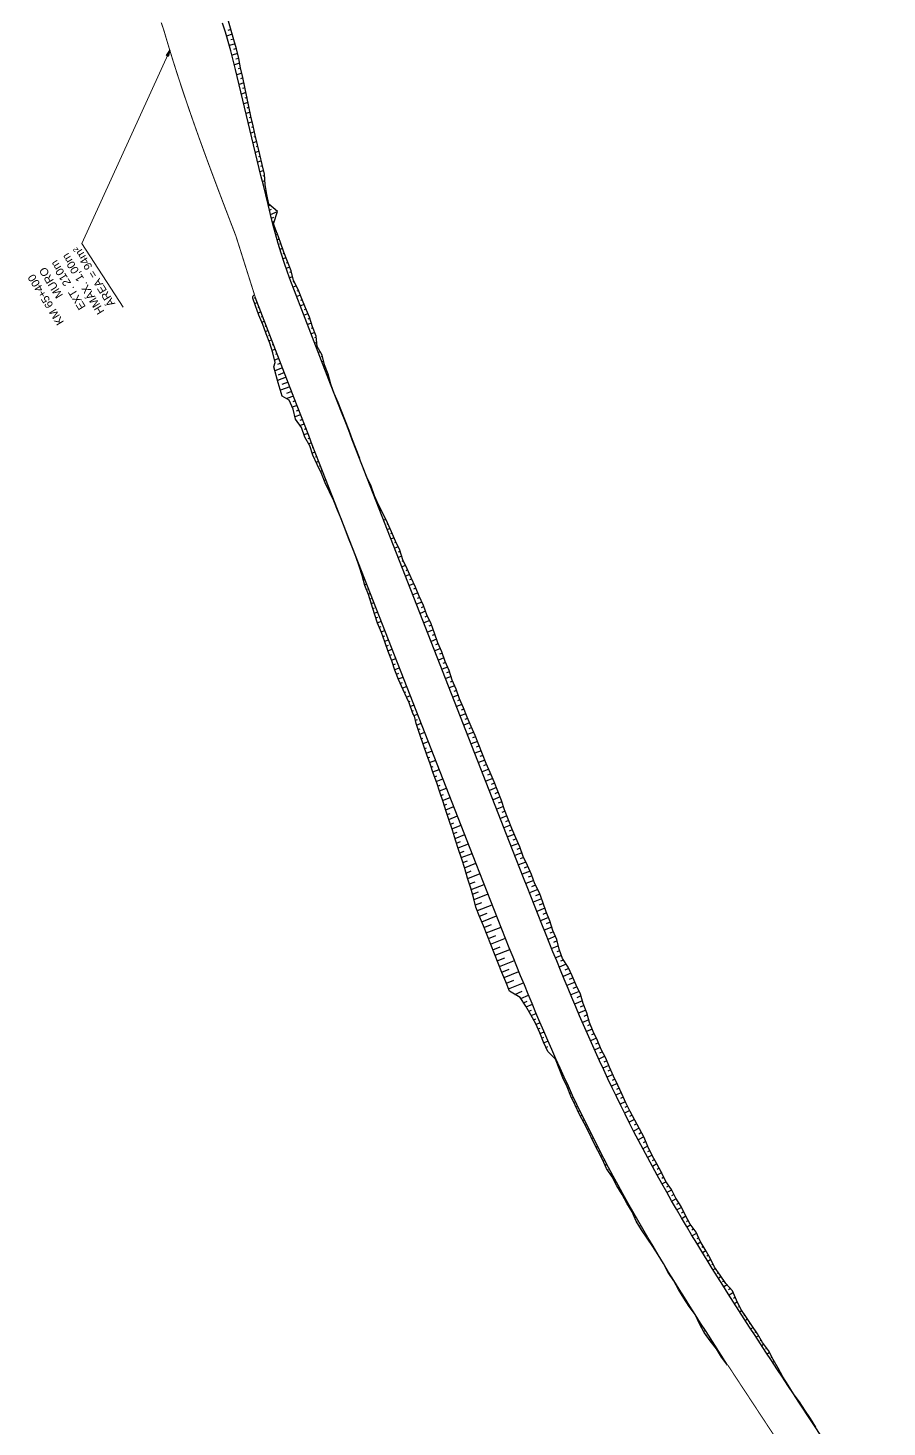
# Model space of a CAD drawing. Header units: metres. Extents: x 288738 to 324331, y 7399322 to 7465117.
# Drawn here: x 304975 to 305404, y 7436524 to 7437224 of the extents above; entities that cross this region are included whole.
import ezdxf

# ---------------------------------------------------------------- set-up
doc = ezdxf.new("R2010")
doc.units = ezdxf.units.M
doc.header["$LTSCALE"] = 10
for name, color, linetype in [('F-HZ-ATERRO-TALUDE', 110, 'Continuous'), ('F-HZ-CORTE-TALUDE', 10, 'Continuous'), ('F-HZ-MUROS', 210, 'Continuous'), ('F-HZ-PIANO-CORTE', 10, 'Continuous'), ('F-HZ-TALUDE', 2, 'Continuous')]:
    doc.layers.add(name, color=color, linetype=linetype)
doc.layers.add('U-HZ-TEXTO-MUROS', color=2, linetype='Continuous', lineweight=0)
doc.styles.add('ARIAL', font='arial.ttf')
doc.styles.add('DIM', font='arial.ttf', dxfattribs={"width": 0.8})
doc.dimstyles.new('U-1_2000', dxfattribs={"dimscale": 2, "dimtxt": 1.5, "dimasz": 0.75, "dimexe": 0.75, "dimexo": 0.75, "dimgap": 0.25, "dimtad": 1, "dimzin": 4, "dimtxsty": 'DIM', "dimblk": 'ARCHTICK', "dimcen": 0.7, "dimdle": 0.75, "dimclrd": 256, "dimclre": 256, "dimclrt": 256, "dimaunit": 1, "dimadec": 3, "dimazin": 2, "dimtfac": 1, "dimtofl": 0, "dimtmove": 0, "dimatfit": 3, "dimldrblk": 'CLOSEDBLANK', "dimfxl": 0, "dimtolj": 1, "dimtzin": 0, "dimlwd": -1, "dimlwe": -1, "dimarcsym": 0})

# ---------------------------------------------------------------- blocks, each defined once
blk = doc.blocks.new('_ArchTick')
at = {"color": 0, "linetype": 'ByBlock', "const_width": 0.15}
blk.add_lwpolyline([(-0.5, -0.5), (0.5, 0.5)], dxfattribs=at)

msp = doc.modelspace()

# ---------------------------------------------------------------- linework, layer by layer
at = {"layer": 'F-HZ-ATERRO-TALUDE', "linetype": 'Continuous', "lineweight": -3}
for p, q in [((305095.298, 7437134.708), (305096.041, 7437134.993)), ((305095.779, 7437132.552), (305096.869, 7437132.971)), ((305096.261, 7437130.398), (305099.855, 7437131.78)), ((305096.723, 7437128.501), (305097.898, 7437128.953)), ((305097.185, 7437126.605), (305098.291, 7437127.031)), ((305088.835, 7437088.635), (305088.23, 7437088.402)), ((305089.735, 7437086.303), (305088.385, 7437085.782)), ((305090.635, 7437083.971), (305089.922, 7437083.696)), ((305091.536, 7437081.638), (305090.093, 7437081.081)), ((305092.436, 7437079.306), (305091.723, 7437079.031)), ((305093.336, 7437076.974), (305091.961, 7437076.443)), ((305094.237, 7437074.642), (305093.544, 7437074.374)), ((305095.137, 7437072.309), (305093.69, 7437071.751)), ((305096.037, 7437069.977), (305095.3, 7437069.693)), ((305096.937, 7437067.645), (305095.469, 7437067.078)), ((305097.838, 7437065.313), (305097.086, 7437065.022)), ((305098.738, 7437062.98), (305097.164, 7437062.373)), ((305100.539, 7437058.316), (305098.371, 7437057.479)), ((305099.638, 7437060.648), (305098.738, 7437060.301)), ((305101.439, 7437055.984), (305099.754, 7437055.333)), ((305102.339, 7437053.651), (305098.469, 7437052.157)), ((305104.149, 7437048.963), (305099.875, 7437047.313)), ((305103.244, 7437051.307), (305100.124, 7437050.103)), ((305105.965, 7437044.26), (305101.334, 7437042.472)), ((305105.057, 7437046.611), (305101.926, 7437045.403)), ((305106.865, 7437041.927), (305104.257, 7437040.92)), ((305126.738, 7437044.595), (305126.759, 7437044.603)), ((305127.639, 7437042.263), (305127.687, 7437042.281)), ((305107.766, 7437039.595), (305104.451, 7437038.315)), ((305109.567, 7437034.931), (305107.176, 7437034.007)), ((305108.666, 7437037.263), (305107.445, 7437036.792)), ((305128.541, 7437039.931), (305128.575, 7437039.945)), ((305129.443, 7437037.6), (305129.555, 7437037.644)), ((305111.371, 7437030.268), (305108.498, 7437029.155)), ((305110.469, 7437032.599), (305109.194, 7437032.106)), ((305112.275, 7437027.937), (305110.936, 7437027.418)), ((305113.179, 7437025.606), (305111.118, 7437024.806)), ((305114.989, 7437020.945), (305113.029, 7437020.183)), ((305114.083, 7437023.275), (305113.16, 7437022.917)), ((305133.966, 7437025.948), (305134.066, 7437025.986)), ((305134.873, 7437023.619), (305135.125, 7437023.717)), ((305135.781, 7437021.29), (305135.906, 7437021.339)), ((305115.895, 7437018.615), (305115.005, 7437018.268)), ((305116.802, 7437016.286), (305115.437, 7437015.754)), ((305117.71, 7437013.956), (305117.07, 7437013.707)), ((305136.689, 7437018.962), (305136.867, 7437019.032)), ((305137.598, 7437016.634), (305137.657, 7437016.657)), ((305138.508, 7437014.306), (305138.581, 7437014.335)), ((305118.619, 7437011.627), (305117.155, 7437011.056)), ((305119.528, 7437009.298), (305118.796, 7437009.012)), ((305120.438, 7437006.97), (305119.126, 7437006.457)), ((305139.418, 7437011.978), (305139.451, 7437011.991)), ((305140.328, 7437009.65), (305140.435, 7437009.692)), ((305121.349, 7437004.642), (305120.782, 7437004.42)), ((305122.259, 7437002.313), (305121.327, 7437001.949)), ((305123.17, 7436999.985), (305122.753, 7436999.822)), ((305124.081, 7436997.657), (305123.262, 7436997.337)), ((305124.991, 7436995.329), (305124.616, 7436995.182)), ((305125.902, 7436993), (305125.264, 7436992.751)), ((305126.813, 7436990.672), (305126.579, 7436990.581)), ((305127.723, 7436988.344), (305127.474, 7436988.246)), ((305128.634, 7436986.016), (305128.562, 7436985.988)), ((305129.544, 7436983.687), (305129.414, 7436983.637)), ((305130.455, 7436981.359), (305130.406, 7436981.34)), ((305131.366, 7436979.031), (305131.314, 7436979.011)), ((305239.417, 7436707.24), (305239.258, 7436707.169)), ((305240.44, 7436704.959), (305240.035, 7436704.777)), ((305241.467, 7436702.68), (305241.219, 7436702.568)), ((305242.5, 7436700.403), (305241.912, 7436700.135)), ((305243.538, 7436698.129), (305243.215, 7436697.981)), ((305244.583, 7436695.858), (305243.923, 7436695.553)), ((305245.632, 7436693.588), (305245.266, 7436693.418)), ((305246.688, 7436691.322), (305245.803, 7436690.909)), ((305247.75, 7436689.059), (305247.274, 7436688.835)), ((305248.819, 7436686.799), (305247.924, 7436686.374)), ((305249.893, 7436684.542), (305249.464, 7436684.337)), ((305250.975, 7436682.288), (305250.125, 7436681.879)), ((305252.063, 7436680.037), (305251.651, 7436679.837)), ((305253.158, 7436677.79), (305252.389, 7436677.414)), ((305254.258, 7436675.544), (305253.898, 7436675.368)), ((305255.365, 7436673.303), (305254.69, 7436672.968)), ((305256.478, 7436671.065), (305256.143, 7436670.897)), ((305257.601, 7436668.831), (305256.874, 7436668.464)), ((305258.728, 7436666.599), (305258.347, 7436666.406)), ((305259.865, 7436664.373), (305259.109, 7436663.986)), ((305261.006, 7436662.148), (305260.628, 7436661.953)), ((305262.156, 7436659.929), (305261.389, 7436659.53)), ((305263.311, 7436657.712), (305262.901, 7436657.497)), ((305264.475, 7436655.499), (305263.522, 7436654.996)), ((305265.644, 7436653.289), (305265.156, 7436653.03)), ((305266.822, 7436651.084), (305266.061, 7436650.677)), ((305268.004, 7436648.881), (305267.695, 7436648.715)), ((305269.197, 7436646.684), (305268.559, 7436646.337)), ((305270.393, 7436644.489), (305270.089, 7436644.322)), ((305271.598, 7436642.298), (305271.14, 7436642.046)), ((305272.806, 7436640.11), (305272.62, 7436640.007)), ((305274.024, 7436637.926), (305273.579, 7436637.678)), ((305275.245, 7436635.745), (305275.005, 7436635.61)), ((305276.476, 7436633.569), (305276.061, 7436633.334)), ((305277.709, 7436631.394), (305277.499, 7436631.275)), ((305278.951, 7436629.225), (305278.327, 7436628.867)), ((305280.196, 7436627.057), (305279.814, 7436626.836)), ((305281.45, 7436624.894), (305280.741, 7436624.483)), ((305282.706, 7436622.732), (305282.387, 7436622.546)), ((305283.969, 7436620.575), (305283.456, 7436620.274)), ((305285.236, 7436618.419), (305285.042, 7436618.305)), ((305286.51, 7436616.269), (305286.251, 7436616.115)), ((305287.786, 7436614.119), (305287.711, 7436614.074)), ((305289.07, 7436611.974), (305288.96, 7436611.908)), ((305290.355, 7436609.829), (305290.32, 7436609.808))]:
    msp.add_line(p, q, dxfattribs=at)
at = {"layer": 'F-HZ-CORTE-TALUDE', "linetype": 'Continuous', "lineweight": -3}
for p, q in [((305094.12, 7437142.15), (305093.54, 7437141.928)), ((305291.648, 7436607.69), (305291.609, 7436607.666))]:
    msp.add_line(p, q, dxfattribs=at)
at = {"layer": 'F-HZ-MUROS', "linetype": 'Continuous', "lineweight": -3, "const_width": 0.5}
for points in [[(305041.713, 7437226.289), (305043.018, 7437222.41), (305043.018, 7437222.41), (305043.018, 7437222.41), (305043.018, 7437222.41), (305044.522, 7437217.293), (305046.019, 7437212.332), (305047.55, 7437207.382), (305049.113, 7437202.443), (305050.706, 7437197.515), (305052.327, 7437192.597), (305053.976, 7437187.689), (305055.649, 7437182.791), (305057.346, 7437177.901), (305059.065, 7437173.021), (305060.805, 7437168.148), (305062.563, 7437163.284), (305064.338, 7437158.427), (305066.129, 7437153.576), (305067.934, 7437148.732), (305069.751, 7437143.893), (305071.578, 7437139.059), (305073.415, 7437134.23), (305075.259, 7437129.405), (305077.11, 7437124.581), (305078.965, 7437119.763), (305088.695, 7437088.998), (305088.695, 7437088.998), (305088.695, 7437088.998), (305088.695, 7437088.998)], [(305358.601, 7436503.928), (305344.117, 7436525.897), (305329.195, 7436548.568), (305324.879, 7436555.161)]]:
    msp.add_lwpolyline(points, dxfattribs=at)
at = {"layer": 'F-HZ-PIANO-CORTE'}
for p, q in [((305077.224, 7437220.469), (305074.331, 7437219.579)), ((305076.514, 7437222.855), (305075.054, 7437222.411)), ((305077.94, 7437218.084), (305076.499, 7437217.635)), ((305078.628, 7437215.691), (305075.746, 7437214.783)), ((305079.859, 7437210.86), (305077.066, 7437209.961)), ((305079.31, 7437213.296), (305077.869, 7437212.837)), ((305080.893, 7437205.967), (305078.295, 7437205.115)), ((305080.398, 7437208.42), (305079.05, 7437207.981)), ((305081.388, 7437203.515), (305080.137, 7437203.1)), ((305081.92, 7437201.074), (305079.469, 7437200.254)), ((305082.979, 7437196.19), (305080.633, 7437195.392)), ((305082.452, 7437198.633), (305081.251, 7437198.228)), ((305084.039, 7437191.304), (305081.797, 7437190.529)), ((305083.506, 7437193.746), (305082.36, 7437193.353)), ((305084.564, 7437188.859), (305083.471, 7437188.478)), ((305085.05, 7437186.399), (305082.961, 7437185.667)), ((305086.097, 7437181.505), (305084.125, 7437180.804)), ((305085.548, 7437183.943), (305084.545, 7437183.589)), ((305087.177, 7437176.621), (305085.289, 7437175.941)), ((305086.643, 7437179.065), (305085.675, 7437178.719)), ((305088.294, 7437171.749), (305086.454, 7437171.079)), ((305087.721, 7437174.18), (305086.796, 7437173.845)), ((305088.87, 7437169.319), (305087.953, 7437168.983)), ((305089.456, 7437166.893), (305087.618, 7437166.216)), ((305090.621, 7437162.037), (305088.782, 7437161.354)), ((305090.041, 7437164.465), (305089.12, 7437164.125)), ((305091.705, 7437157.15), (305089.946, 7437156.491)), ((305091.184, 7437159.601), (305090.274, 7437159.262)), ((305092.248, 7437154.706), (305091.388, 7437154.383)), ((305092.848, 7437152.284), (305091.11, 7437151.628)), ((305093.499, 7437147.226), (305092.303, 7437146.773)), ((305093.325, 7437149.814), (305092.512, 7437149.506)), ((305093.734, 7437144.661), (305093.324, 7437144.505)), ((305099.778, 7437120.417), (305099.339, 7437120.248)), ((305100.624, 7437118.075), (305099.586, 7437117.675)), ((305101.467, 7437115.731), (305100.875, 7437115.502)), ((305102.303, 7437113.38), (305101.015, 7437112.884)), ((305103.152, 7437111.034), (305102.455, 7437110.765)), ((305104.046, 7437108.703), (305102.536, 7437108.121)), ((305104.946, 7437106.374), (305104.136, 7437106.061)), ((305105.867, 7437104.051), (305104.149, 7437103.388)), ((305106.72, 7437101.702), (305105.852, 7437101.367)), ((305107.349, 7437099.265), (305105.853, 7437098.688)), ((305108.1, 7437096.875), (305107.416, 7437096.611)), ((305109.26, 7437094.644), (305107.646, 7437094.021)), ((305110.362, 7437092.389), (305109.459, 7437092.041)), ((305111.267, 7437090.059), (305109.457, 7437089.36)), ((305113.11, 7437085.411), (305111.258, 7437084.696)), ((305112.178, 7437087.731), (305111.268, 7437087.379)), ((305114.995, 7437080.779), (305113.059, 7437080.031)), ((305114.047, 7437083.092), (305113.102, 7437082.728)), ((305115.915, 7437078.454), (305114.937, 7437078.076)), ((305116.74, 7437076.093), (305114.859, 7437075.367)), ((305118.429, 7437071.385), (305116.66, 7437070.702)), ((305117.572, 7437073.734), (305116.666, 7437073.384)), ((305119.15, 7437068.983), (305118.355, 7437068.677)), ((305119.413, 7437066.405), (305118.461, 7437066.038)), ((305119.896, 7437063.912), (305119.628, 7437063.809)), ((305121.12, 7437061.704), (305120.261, 7437061.373)), ((305122.209, 7437059.445), (305121.685, 7437059.243)), ((305122.844, 7437057.01), (305122.062, 7437056.709)), ((305123.539, 7437054.599), (305123.25, 7437054.488)), ((305124.436, 7437052.265), (305123.862, 7437052.044)), ((305142.903, 7437003.118), (305142.894, 7437003.115)), ((305143.804, 7437000.787), (305143.796, 7437000.784)), ((305144.743, 7436998.469), (305144.725, 7436998.462)), ((305145.792, 7436996.195), (305145.617, 7436996.127)), ((305146.787, 7436993.9), (305146.657, 7436993.849)), ((305147.624, 7436991.543), (305147.439, 7436991.47)), ((305148.504, 7436989.203), (305148.426, 7436989.172)), ((305149.507, 7436986.911), (305149.26, 7436986.814)), ((305150.547, 7436984.633), (305150.359, 7436984.559)), ((305151.694, 7436982.397), (305151.081, 7436982.157)), ((305152.835, 7436980.159), (305152.413, 7436979.994)), ((305153.956, 7436977.913), (305152.902, 7436977.501)), ((305155.05, 7436975.657), (305154.432, 7436975.415)), ((305156.064, 7436973.369), (305154.723, 7436972.844)), ((305135.919, 7436967.39), (305135.846, 7436967.361)), ((305136.829, 7436965.061), (305136.749, 7436965.03)), ((305157.078, 7436971.081), (305156.356, 7436970.799)), ((305158.096, 7436968.795), (305156.545, 7436968.188)), ((305159.111, 7436966.507), (305158.283, 7436966.183)), ((305160.121, 7436964.218), (305158.366, 7436963.531)), ((305161.083, 7436961.91), (305160.18, 7436961.556)), ((305161.903, 7436959.546), (305160.187, 7436958.875)), ((305139.677, 7436957.19), (305139.777, 7436957.229)), ((305140.466, 7436954.818), (305140.786, 7436954.943)), ((305141.268, 7436952.45), (305141.482, 7436952.534)), ((305162.786, 7436957.207), (305161.942, 7436956.877)), ((305163.847, 7436954.937), (305162.008, 7436954.218)), ((305164.898, 7436952.664), (305163.909, 7436952.277)), ((305142.07, 7436950.082), (305142.606, 7436950.292)), ((305142.732, 7436947.672), (305143.122, 7436947.824)), ((305143.377, 7436945.257), (305144.416, 7436945.663)), ((305165.92, 7436950.379), (305163.83, 7436949.562)), ((305167.95, 7436945.804), (305165.651, 7436944.905)), ((305166.939, 7436948.094), (305165.84, 7436947.664)), ((305144.289, 7436942.931), (305144.807, 7436943.134)), ((305145.238, 7436940.619), (305146.236, 7436941.009)), ((305145.965, 7436938.228), (305146.554, 7436938.459)), ((305169.921, 7436941.207), (305167.472, 7436940.249)), ((305168.95, 7436943.511), (305167.756, 7436943.044)), ((305171.936, 7436936.626), (305169.293, 7436935.592)), ((305170.907, 7436938.908), (305169.645, 7436938.414)), ((305146.661, 7436935.827), (305148.05, 7436936.37)), ((305147.444, 7436933.453), (305148.202, 7436933.749)), ((305148.241, 7436931.083), (305149.869, 7436931.72)), ((305173.843, 7436932.003), (305171.114, 7436930.936)), ((305172.935, 7436934.332), (305171.569, 7436933.798)), ((305174.795, 7436929.691), (305173.41, 7436929.149)), ((305148.994, 7436928.7), (305149.886, 7436929.048)), ((305149.74, 7436926.314), (305151.686, 7436927.075)), ((305150.658, 7436923.989), (305151.627, 7436924.368)), ((305175.871, 7436927.427), (305172.936, 7436926.279)), ((305177.706, 7436922.776), (305174.757, 7436921.623)), ((305176.883, 7436925.139), (305175.364, 7436924.545)), ((305151.602, 7436921.674), (305153.507, 7436922.419)), ((305152.5, 7436919.341), (305153.459, 7436919.716)), ((305153.391, 7436917.006), (305155.328, 7436917.763)), ((305179.295, 7436918.029), (305176.578, 7436916.966)), ((305178.518, 7436920.409), (305177.093, 7436919.852)), ((305180.146, 7436915.677), (305178.817, 7436915.158)), ((305154.176, 7436914.632), (305155.206, 7436915.035)), ((305154.943, 7436912.253), (305157.146, 7436913.115)), ((305155.847, 7436909.923), (305156.952, 7436910.355)), ((305181.216, 7436913.411), (305178.399, 7436912.31)), ((305182.982, 7436908.733), (305180.22, 7436907.653)), ((305182.21, 7436911.116), (305180.76, 7436910.549)), ((305156.773, 7436907.601), (305158.967, 7436908.459)), ((305157.58, 7436905.235), (305158.728, 7436905.684)), ((305158.367, 7436902.862), (305160.786, 7436903.808)), ((305184.803, 7436904.077), (305182.042, 7436902.997)), ((305183.811, 7436906.373), (305182.471, 7436905.849)), ((305185.748, 7436901.762), (305184.35, 7436901.215)), ((305159.264, 7436900.529), (305160.48, 7436901.005)), ((305160.18, 7436898.203), (305162.607, 7436899.152)), ((305161.003, 7436895.843), (305162.26, 7436896.334)), ((305186.551, 7436899.391), (305183.863, 7436898.34)), ((305188.336, 7436894.721), (305185.684, 7436893.684)), ((305187.391, 7436897.035), (305186.082, 7436896.524)), ((305162.223, 7436893.638), (305164.427, 7436894.5)), ((305163.248, 7436891.355), (305164.026, 7436891.659)), ((305164.269, 7436889.07), (305166.248, 7436889.844)), ((305190.123, 7436890.051), (305187.505, 7436889.027)), ((305189.26, 7436892.398), (305187.927, 7436891.876)), ((305191.013, 7436887.714), (305189.714, 7436887.207)), ((305165.289, 7436886.786), (305166.109, 7436887.107)), ((305166.055, 7436884.403), (305168.068, 7436885.19)), ((305166.919, 7436882.12), (305167.791, 7436882.461)), ((305168.054, 7436879.954), (305169.842, 7436880.653)), ((305191.978, 7436885.408), (305189.327, 7436884.371)), ((305193.877, 7436880.781), (305191.148, 7436879.714)), ((305192.937, 7436883.098), (305191.587, 7436882.57)), ((305168.745, 7436877.586), (305169.741, 7436877.975)), ((305169.246, 7436875.137), (305171.634, 7436876.071)), ((305195.839, 7436876.18), (305192.969, 7436875.058)), ((305194.833, 7436878.471), (305193.446, 7436877.928)), ((305196.848, 7436873.89), (305195.364, 7436873.31)), ((305170.146, 7436872.866), (305171.083, 7436873.233)), ((305170.94, 7436870.561), (305173.411, 7436871.528)), ((305171.749, 7436868.215), (305172.496, 7436868.507)), ((305172.564, 7436865.853), (305175.224, 7436866.893)), ((305197.866, 7436871.604), (305194.79, 7436870.401)), ((305199.791, 7436866.988), (305196.611, 7436865.744)), ((305198.861, 7436869.309), (305197.281, 7436868.691)), ((305173.381, 7436863.49), (305174.218, 7436863.817)), ((305174.2, 7436861.127), (305177.044, 7436862.239)), ((305201.608, 7436862.33), (305198.433, 7436861.088)), ((305200.712, 7436864.664), (305199.117, 7436864.04)), ((305202.503, 7436859.996), (305200.923, 7436859.378)), ((305175.019, 7436858.766), (305175.946, 7436859.129)), ((305175.837, 7436856.405), (305178.863, 7436857.589)), ((305176.655, 7436854.043), (305177.67, 7436854.44)), ((305177.475, 7436851.679), (305180.683, 7436852.934)), ((305203.396, 7436857.66), (305200.254, 7436856.431)), ((305205.364, 7436853.061), (305202.075, 7436851.775)), ((305204.326, 7436855.34), (305202.745, 7436854.721)), ((305178.294, 7436849.317), (305179.428, 7436849.761)), ((305179.113, 7436846.957), (305182.503, 7436848.282)), ((305207.344, 7436848.467), (305203.896, 7436847.118)), ((305206.383, 7436850.775), (305204.684, 7436850.111)), ((305208.301, 7436846.157), (305206.554, 7436845.473)), ((305179.913, 7436844.592), (305181.105, 7436845.058)), ((305180.705, 7436842.226), (305184.319, 7436843.639)), ((305181.499, 7436839.855), (305182.782, 7436840.357)), ((305182.293, 7436837.482), (305186.138, 7436838.986)), ((305209.245, 7436843.841), (305205.717, 7436842.462)), ((305211.038, 7436839.174), (305207.539, 7436837.805)), ((305210.169, 7436841.519), (305208.399, 7436840.826)), ((305183.085, 7436835.114), (305184.498, 7436835.666)), ((305183.877, 7436832.748), (305187.955, 7436834.343)), ((305212.691, 7436834.452), (305209.36, 7436833.149)), ((305211.889, 7436836.822), (305210.169, 7436836.15)), ((305213.516, 7436832.09), (305211.893, 7436831.455)), ((305184.665, 7436830.375), (305186.171, 7436830.964)), ((305185.45, 7436827.999), (305189.774, 7436829.69)), ((305186.226, 7436825.622), (305187.899, 7436826.276)), ((305186.998, 7436823.245), (305191.592, 7436825.042)), ((305214.406, 7436829.753), (305211.181, 7436828.492)), ((305216.203, 7436825.087), (305213.002, 7436823.836)), ((305215.299, 7436827.418), (305213.695, 7436826.791)), ((305187.77, 7436820.866), (305189.587, 7436821.576)), ((305188.542, 7436818.486), (305193.412, 7436820.39)), ((305218.161, 7436820.485), (305214.824, 7436819.179)), ((305217.137, 7436822.769), (305215.525, 7436822.138)), ((305219.18, 7436818.199), (305217.457, 7436817.525)), ((305189.315, 7436816.104), (305191.333, 7436816.894)), ((305190.089, 7436813.723), (305195.232, 7436815.735)), ((305190.866, 7436811.299), (305193.084, 7436812.167)), ((305191.639, 7436808.876), (305197.082, 7436811.005)), ((305220.181, 7436815.906), (305216.645, 7436814.523)), ((305221.95, 7436811.229), (305218.466, 7436809.866)), ((305221.134, 7436813.594), (305219.345, 7436812.894)), ((305192.428, 7436806.35), (305194.818, 7436807.285)), ((305193.208, 7436803.82), (305199.006, 7436806.087)), ((305223.89, 7436806.619), (305220.288, 7436805.21)), ((305222.828, 7436808.888), (305221.102, 7436808.213)), ((305224.956, 7436804.352), (305223.078, 7436803.617)), ((305194.031, 7436801.153), (305196.648, 7436802.177)), ((305194.853, 7436798.487), (305201.033, 7436800.904)), ((305195.712, 7436795.703), (305198.565, 7436796.819)), ((305226.033, 7436802.09), (305222.111, 7436800.554)), ((305227.868, 7436797.442), (305223.936, 7436795.899)), ((305227.044, 7436799.802), (305225.034, 7436799.015)), ((305196.567, 7436792.921), (305203.149, 7436795.497)), ((305197.294, 7436790.535), (305200.326, 7436791.722)), ((305198.049, 7436787.986), (305205.022, 7436790.716)), ((305229.863, 7436792.857), (305225.763, 7436791.245)), ((305228.764, 7436795.109), (305226.807, 7436794.341)), ((305230.9, 7436790.581), (305228.789, 7436789.749)), ((305198.817, 7436785.26), (305201.849, 7436786.448)), ((305199.692, 7436782.398), (305207.138, 7436785.323)), ((305231.767, 7436788.238), (305227.594, 7436786.592)), ((305233.465, 7436783.539), (305229.431, 7436781.942)), ((305232.627, 7436785.892), (305230.569, 7436785.079)), ((305200.791, 7436779.602), (305204.513, 7436781.066)), ((305201.893, 7436776.806), (305209.335, 7436779.74)), ((305235.243, 7436778.871), (305231.275, 7436777.294)), ((305234.326, 7436781.194), (305232.339, 7436780.406)), ((305236.125, 7436776.535), (305234.162, 7436775.753)), ((305202.996, 7436774.01), (305206.716, 7436775.48)), ((305204.101, 7436771.215), (305211.539, 7436774.16)), ((305205.21, 7436768.42), (305208.928, 7436769.895)), ((305236.924, 7436774.166), (305233.126, 7436772.65)), ((305238.769, 7436769.528), (305234.984, 7436768.008)), ((305237.779, 7436771.82), (305235.917, 7436771.074)), ((305206.32, 7436765.625), (305213.753, 7436768.583)), ((305207.435, 7436762.831), (305211.15, 7436764.314)), ((305208.552, 7436760.037), (305215.978, 7436763.011)), ((305240.247, 7436764.741), (305236.852, 7436763.37)), ((305239.639, 7436767.188), (305237.778, 7436766.438)), ((305240.92, 7436762.321), (305239.355, 7436761.687)), ((305209.673, 7436757.244), (305213.384, 7436758.735)), ((305210.797, 7436754.452), (305218.217, 7436757.444)), ((305241.73, 7436759.956), (305238.731, 7436758.736)), ((305244.12, 7436755.541), (305240.621, 7436754.107)), ((305242.735, 7436757.671), (305241.205, 7436757.046)), ((305211.924, 7436751.66), (305215.632, 7436753.161)), ((305213.058, 7436748.87), (305220.469, 7436751.883)), ((305246.477, 7436751.117), (305242.524, 7436749.484)), ((305245.397, 7436753.369), (305243.484, 7436752.582)), ((305247.522, 7436748.85), (305245.501, 7436748.012)), ((305214.193, 7436746.08), (305217.897, 7436747.592)), ((305215.335, 7436743.292), (305222.736, 7436746.328)), ((305218.419, 7436740.52), (305222.122, 7436742.032)), ((305248.505, 7436746.559), (305244.44, 7436744.865)), ((305250.564, 7436742.017), (305246.371, 7436740.253)), ((305249.514, 7436744.279), (305247.459, 7436743.419)), ((305221.361, 7436738.401), (305225.326, 7436740.045)), ((305222.754, 7436736.325), (305224.51, 7436737.056)), ((305224.123, 7436734.234), (305227.208, 7436735.524)), ((305252.156, 7436737.278), (305248.317, 7436735.647)), ((305251.467, 7436739.693), (305249.404, 7436738.821)), ((305252.934, 7436734.9), (305251.115, 7436734.124)), ((305225.38, 7436732.073), (305226.773, 7436732.658)), ((305226.627, 7436729.907), (305229.125, 7436730.961)), ((305227.821, 7436727.71), (305228.957, 7436728.192)), ((305253.829, 7436732.572), (305250.281, 7436731.049)), ((305255.325, 7436727.787), (305252.262, 7436726.458)), ((305254.633, 7436730.204), (305252.951, 7436729.478)), ((305228.995, 7436725.503), (305231.066, 7436726.386)), ((305230.04, 7436723.233), (305231.044, 7436723.663)), ((305231.068, 7436720.954), (305233.031, 7436721.8)), ((305257.056, 7436723.102), (305254.261, 7436721.876)), ((305256.128, 7436725.418), (305254.694, 7436724.792)), ((305258.066, 7436720.822), (305256.667, 7436720.205)), ((305231.962, 7436718.619), (305232.992, 7436719.065)), ((305232.871, 7436716.291), (305235.013, 7436717.224)), ((305233.909, 7436714.017), (305234.961, 7436714.478)), ((305259.159, 7436718.58), (305256.28, 7436717.301)), ((305261.133, 7436714.001), (305258.32, 7436712.736)), ((305260.179, 7436716.305), (305258.738, 7436715.661)), ((305263.401, 7436709.557), (305260.382, 7436708.181)), ((305262.215, 7436711.755), (305260.782, 7436711.106)), ((305264.461, 7436707.302), (305262.942, 7436706.605)), ((305265.431, 7436705.005), (305262.467, 7436703.637)), ((305267.411, 7436700.431), (305264.576, 7436699.103)), ((305266.415, 7436702.716), (305264.967, 7436702.042)), ((305269.551, 7436695.932), (305266.709, 7436694.581)), ((305268.464, 7436698.173), (305267.052, 7436697.507)), ((305270.607, 7436693.676), (305269.197, 7436693)), ((305271.648, 7436691.412), (305268.867, 7436690.071)), ((305273.604, 7436686.824), (305271.053, 7436685.574)), ((305272.637, 7436689.124), (305271.298, 7436688.473)), ((305275.832, 7436682.368), (305273.267, 7436681.091)), ((305274.696, 7436684.585), (305273.427, 7436683.958)), ((305278.229, 7436677.997), (305275.509, 7436676.622)), ((305277.023, 7436680.178), (305275.705, 7436679.517)), ((305280.531, 7436673.581), (305277.779, 7436672.167)), ((305279.386, 7436675.792), (305278.014, 7436675.093)), ((305281.737, 7436671.401), (305280.332, 7436670.674)), ((305282.954, 7436669.227), (305280.078, 7436667.727)), ((305284.799, 7436664.57), (305282.405, 7436663.301)), ((305283.894, 7436666.909), (305282.567, 7436666.211)), ((305285.904, 7436662.335), (305284.743, 7436661.715)), ((305287.025, 7436660.11), (305284.76, 7436658.89)), ((305288.229, 7436657.927), (305287.09, 7436657.31)), ((305289.436, 7436655.747), (305287.142, 7436654.495)), ((305290.633, 7436653.562), (305289.49, 7436652.933)), ((305291.826, 7436651.374), (305289.553, 7436650.114)), ((305292.894, 7436649.115), (305291.832, 7436648.523)), ((305293.982, 7436646.867), (305291.99, 7436645.748)), ((305295.378, 7436644.792), (305294.299, 7436644.182)), ((305296.751, 7436642.705), (305294.452, 7436641.396)), ((305297.899, 7436640.49), (305296.796, 7436639.858)), ((305299.069, 7436638.286), (305296.937, 7436637.057)), ((305300.39, 7436636.17), (305299.29, 7436635.532)), ((305301.678, 7436634.035), (305299.444, 7436632.732)), ((305302.783, 7436631.792), (305301.746, 7436631.183)), ((305303.909, 7436629.56), (305301.974, 7436628.419)), ((305305.126, 7436627.381), (305304.187, 7436626.825)), ((305306.404, 7436625.239), (305304.524, 7436624.118)), ((305307.914, 7436623.235), (305306.861, 7436622.604)), ((305309.315, 7436621.166), (305307.095, 7436619.83)), ((305310.354, 7436618.879), (305309.371, 7436618.285)), ((305311.444, 7436616.622), (305309.683, 7436615.552)), ((305312.682, 7436614.454), (305311.834, 7436613.936)), ((305313.921, 7436612.286), (305312.289, 7436611.284)), ((305315.162, 7436610.118), (305314.38, 7436609.636)), ((305316.357, 7436607.921), (305314.911, 7436607.027)), ((305317.449, 7436605.66), (305316.838, 7436605.281)), ((305318.658, 7436603.471), (305317.548, 7436602.779)), ((305320.113, 7436601.435), (305319.493, 7436601.047)), ((305296.139, 7436599.894), (305296.234, 7436599.953)), ((305297.522, 7436597.811), (305297.638, 7436597.883)), ((305298.767, 7436595.645), (305298.86, 7436595.703)), ((305321.556, 7436599.392), (305320.201, 7436598.541)), ((305322.976, 7436597.334), (305322.254, 7436596.88)), ((305324.499, 7436595.343), (305322.867, 7436594.311)), ((305299.974, 7436593.456), (305300.269, 7436593.639)), ((305301.28, 7436591.325), (305301.436, 7436591.422)), ((305302.616, 7436589.212), (305302.916, 7436589.4)), ((305303.951, 7436587.098), (305304.099, 7436587.191)), ((305326.207, 7436593.469), (305325.206, 7436592.834)), ((305327.645, 7436591.425), (305325.545, 7436590.088)), ((305328.64, 7436589.098), (305327.764, 7436588.539)), ((305305.286, 7436584.985), (305305.578, 7436585.169)), ((305306.727, 7436582.943), (305306.819, 7436583.001)), ((305308.202, 7436580.925), (305308.246, 7436580.953)), ((305329.665, 7436586.789), (305328.234, 7436585.873)), ((305330.737, 7436584.509), (305330.16, 7436584.139)), ((305331.948, 7436582.317), (305330.933, 7436581.664)), ((305333.36, 7436580.254), (305332.824, 7436579.909)), ((305309.394, 7436578.735), (305309.488, 7436578.795)), ((305310.491, 7436576.489), (305310.916, 7436576.76)), ((305311.619, 7436574.258), (305311.938, 7436574.462)), ((305334.763, 7436578.186), (305333.643, 7436577.462)), ((305336.153, 7436576.11), (305335.578, 7436575.737)), ((305337.53, 7436574.024), (305336.362, 7436573.266)), ((305312.76, 7436572.033), (305313.599, 7436572.572)), ((305314.115, 7436569.939), (305314.531, 7436570.207)), ((305315.557, 7436567.897), (305316.299, 7436568.375)), ((305338.889, 7436571.927), (305338.306, 7436571.548)), ((305340.214, 7436569.808), (305339.087, 7436569.074)), ((305341.496, 7436567.661), (305340.974, 7436567.32)), ((305319.609, 7436563.258), (305319.473, 7436563.169)), ((305320.971, 7436561.161), (305320.636, 7436560.943)), ((305342.862, 7436565.568), (305341.819, 7436564.886)), ((305344.334, 7436563.544), (305343.76, 7436563.169)), ((305345.665, 7436561.429), (305344.556, 7436560.702)), ((305346.829, 7436559.203), (305346.378, 7436558.907)), ((305348.039, 7436557.008), (305347.299, 7436556.522)), ((305349.305, 7436554.848), (305348.989, 7436554.641)), ((305350.533, 7436552.664), (305350.046, 7436552.344)), ((305351.718, 7436550.452), (305351.569, 7436550.354)), ((305352.987, 7436548.294), (305352.795, 7436548.167)), ((305354.351, 7436546.198), (305354.26, 7436546.139)), ((305355.68, 7436544.08), (305355.545, 7436543.992)), ((305356.971, 7436541.937), (305356.946, 7436541.921)), ((305358.378, 7436539.87), (305358.297, 7436539.817)), ((305359.913, 7436537.888), (305359.793, 7436537.809)), ((305361.358, 7436535.846), (305361.049, 7436535.642)), ((305362.702, 7436533.738), (305362.563, 7436533.646)), ((305364.054, 7436531.635), (305363.801, 7436531.468)), ((305365.417, 7436529.539), (305365.297, 7436529.46)), ((305366.773, 7436527.438), (305366.553, 7436527.293)), ((305368.12, 7436525.332), (305368.024, 7436525.269))]:
    msp.add_line(p, q, dxfattribs=at)
at = {"layer": 'F-HZ-TALUDE', "linetype": 'Continuous', "lineweight": -3}
for p, q in [((305137.19, 7436963.987), (305135.241, 7436968.593)), ((305321.755, 7436559.103), (305319.151, 7436563.385))]:
    msp.add_line(p, q, dxfattribs=at)
for points in [[(305092.733, 7437145.049), (305091.524, 7437149.899), (305078.865, 7437202.773), (305077.712, 7437207.507), (305076.477, 7437212.202), (305075.157, 7437216.859), (305073.753, 7437221.481), (305072.263, 7437226.069)], [(305094.395, 7437140.365), (305093.622, 7437145.387), (305093.275, 7437150.56), (305092.077, 7437155.4), (305091.038, 7437160.289), (305089.884, 7437165.124), (305088.719, 7437169.943), (305087.584, 7437174.762), (305086.526, 7437179.596), (305085.443, 7437184.407), (305084.487, 7437189.25), (305083.441, 7437194.046), (305082.409, 7437198.833), (305081.369, 7437203.603), (305080.406, 7437208.382), (305079.361, 7437213.12), (305078.038, 7437217.757), (305076.655, 7437222.365), (305075.324, 7437226.979)], [(305129.957, 7437036.272), (305128.156, 7437040.926), (305126.357, 7437045.582), (305108.35, 7437092.227), (305106.522, 7437096.881), (305104.784, 7437101.57), (305103.135, 7437106.293), (305101.577, 7437111.051), (305100.109, 7437115.844), (305098.732, 7437120.67), (305097.448, 7437125.527), (305096.257, 7437130.414), (305095.159, 7437135.329), (305093.985, 7437140.208), (305092.733, 7437145.049)], [(305097.846, 7437125.681), (305099.861, 7437131.8), (305095.489, 7437135.456)], [(305125.127, 7437050.467), (305123.333, 7437055.134), (305122.063, 7437060.003), (305119.615, 7437064.418), (305119.09, 7437069.575), (305117.376, 7437074.273), (305115.726, 7437078.996), (305113.829, 7437083.623), (305111.964, 7437088.263), (305110.154, 7437092.924), (305107.834, 7437097.387), (305106.576, 7437102.261), (305104.734, 7437106.91), (305102.943, 7437111.578), (305101.268, 7437116.291), (305099.569, 7437120.993)], [(305131.747, 7436977.965), (305129.833, 7436982.585), (305127.985, 7436987.231), (305125.727, 7436991.717), (305123.681, 7436996.285), (305121.83, 7437000.93), (305119.606, 7437005.429), (305117.482, 7437009.971), (305116.033, 7437014.777), (305113.385, 7437019.116), (305111.798, 7437023.869), (305108.756, 7437028.057), (305107.599, 7437032.977), (305105.695, 7437037.606), (305102.212, 7437039.592), (305100.194, 7437046.212), (305097.889, 7437054.155), (305098.622, 7437056.314), (305097.555, 7437061.262), (305095.895, 7437065.981), (305094.085, 7437070.641), (305092.408, 7437075.354), (305090.508, 7437079.98), (305088.742, 7437084.658), (305087.481, 7437088.601)], [(305199.163, 7436805.685), (305120.851, 7437005.916), (305119.029, 7437010.575), (305117.211, 7437015.236), (305115.396, 7437019.898), (305113.583, 7437024.562), (305111.774, 7437029.227), (305109.968, 7437033.893), (305108.165, 7437038.56), (305088.695, 7437088.998)], [(305130.093, 7437036.324), (305128.207, 7437040.946), (305126.395, 7437045.597)], [(305217.323, 7436812.788), (305139.011, 7437013.018), (305137.193, 7437017.668), (305135.38, 7437022.317), (305133.569, 7437026.968), (305131.762, 7437031.619), (305129.957, 7437036.272)], [(305140.961, 7437008.412), (305139.06, 7437013.037), (305137.332, 7437017.722), (305135.662, 7437022.427), (305133.744, 7437027.036)], [(305368.829, 7436524.223), (305366.135, 7436528.435), (305363.409, 7436532.627), (305360.722, 7436536.844), (305357.651, 7436540.808), (305355.07, 7436545.093), (305352.346, 7436549.279), (305349.98, 7436553.696), (305347.455, 7436558.005), (305345.135, 7436562.442), (305342.203, 7436566.475), (305339.651, 7436570.751), (305336.947, 7436574.924), (305334.182, 7436579.054), (305331.375, 7436583.153), (305329.246, 7436587.681), (305327.272, 7436592.3), (305323.885, 7436596.017), (305321.07, 7436600.095), (305318.188, 7436604.128), (305316.027, 7436608.605), (305313.573, 7436612.894), (305311.125, 7436617.181), (305309.072, 7436621.699), (305306.09, 7436625.655), (305303.689, 7436629.954), (305301.51, 7436634.377), (305298.906, 7436638.547), (305296.645, 7436642.91), (305293.898, 7436646.993), (305291.797, 7436651.435), (305289.445, 7436655.731), (305287.074, 7436660.013), (305284.871, 7436664.383), (305283.095, 7436668.975), (305280.706, 7436673.244), (305278.456, 7436677.586), (305276.088, 7436681.87), (305273.856, 7436686.224), (305271.956, 7436690.744), (305269.909, 7436695.194), (305267.77, 7436699.606), (305265.81, 7436704.105), (305263.901, 7436708.63), (305261.562, 7436712.965), (305259.68, 7436717.51), (305257.522, 7436721.938), (305255.69, 7436726.513), (305254.322, 7436731.291), (305252.55, 7436735.896), (305251.186, 7436740.676), (305249.106, 7436745.158), (305247.158, 7436749.699), (305245.015, 7436754.166), (305242.266, 7436758.391), (305240.657, 7436763.088), (305239.45, 7436767.95), (305237.483, 7436772.508), (305235.893, 7436777.222), (305234.068, 7436781.846), (305232.397, 7436786.536), (305230.668, 7436791.207), (305228.476, 7436795.7), (305226.831, 7436800.413), (305224.68, 7436804.932), (305222.557, 7436809.467), (305220.927, 7436814.197), (305218.924, 7436818.783), (305216.876, 7436823.351), (305215.068, 7436828.013), (305213.289, 7436832.686), (305211.685, 7436837.427), (305209.948, 7436842.116), (305208.061, 7436846.747), (305206.138, 7436851.364), (305204.061, 7436855.92), (305202.276, 7436860.591), (305200.484, 7436865.259), (305198.624, 7436869.9), (305196.588, 7436874.473), (305194.577, 7436879.055), (305192.698, 7436883.689), (305190.766, 7436888.302), (305189.04, 7436892.996), (305187.15, 7436897.626), (305185.543, 7436902.366), (305183.558, 7436906.958), (305182.013, 7436911.723), (305179.873, 7436916.255), (305178.32, 7436921.016), (305176.673, 7436925.741), (305174.52, 7436930.268), (305172.703, 7436934.926), (305170.644, 7436939.489), (305168.703, 7436944.099), (305166.681, 7436948.677), (305164.638, 7436953.247), (305162.515, 7436957.785), (305160.874, 7436962.512), (305158.854, 7436967.091), (305156.819, 7436971.664), (305154.792, 7436976.24), (305152.549, 7436980.731), (305150.255, 7436985.203), (305148.248, 7436989.787), (305146.573, 7436994.501), (305144.476, 7436999.049), (305142.673, 7437003.713)], [(305197.778, 7436788.946), (305196.358, 7436793.608), (305194.831, 7436798.558), (305193.354, 7436803.349), (305191.915, 7436808.014), (305190.338, 7436812.955), (305188.809, 7436817.665), (305187.196, 7436822.635), (305185.661, 7436827.363), (305184.143, 7436831.953), (305182.533, 7436836.763), (305180.919, 7436841.588), (305179.374, 7436846.204), (305177.671, 7436851.112), (305176.092, 7436855.668), (305174.499, 7436860.264), (305172.827, 7436865.088), (305171.183, 7436869.855), (305169.073, 7436875.983), (305168.346, 7436879.534), (305167.364, 7436880.944), (305165.565, 7436886.168), (305164.405, 7436888.765), (305162.618, 7436892.764), (305160.312, 7436897.867), (305158.481, 7436902.519), (305156.904, 7436907.272), (305155.052, 7436911.916), (305153.514, 7436916.683), (305151.733, 7436921.355), (305149.843, 7436925.985), (305148.346, 7436930.768), (305146.752, 7436935.514), (305145.354, 7436940.336), (305143.456, 7436944.962), (305142.158, 7436949.823), (305140.551, 7436954.564), (305138.97, 7436959.314)], [(305404.431, 7436469.839), (305360.397, 7436536.63), (305357.645, 7436540.805), (305354.896, 7436544.978), (305352.149, 7436549.149), (305349.405, 7436553.318), (305346.665, 7436557.486), (305343.932, 7436561.654), (305341.206, 7436565.823), (305338.487, 7436569.994), (305335.777, 7436574.166), (305333.075, 7436578.339), (305330.385, 7436582.516), (305327.706, 7436586.697), (305325.039, 7436590.881), (305322.386, 7436595.07), (305319.746, 7436599.264), (305317.121, 7436603.463), (305314.512, 7436607.669), (305311.921, 7436611.882), (305309.348, 7436616.101), (305306.793, 7436620.329), (305304.257, 7436624.564), (305301.743, 7436628.808), (305299.251, 7436633.061), (305296.782, 7436637.324), (305294.337, 7436641.597), (305291.915, 7436645.88), (305289.52, 7436650.173), (305287.151, 7436654.478), (305284.811, 7436658.795), (305282.498, 7436663.125), (305280.211, 7436667.469), (305277.952, 7436671.828), (305275.721, 7436676.201), (305273.516, 7436680.587), (305271.339, 7436684.988), (305269.187, 7436689.405), (305267.06, 7436693.838), (305264.958, 7436698.285), (305262.877, 7436702.747), (305260.818, 7436707.222), (305258.78, 7436711.71), (305256.763, 7436716.211), (305254.765, 7436720.725), (305252.785, 7436725.249), (305250.822, 7436729.785), (305248.875, 7436734.331), (305246.944, 7436738.887), (305245.027, 7436743.453), (305243.125, 7436748.029), (305241.234, 7436752.612), (305239.354, 7436757.204), (305237.484, 7436761.803), (305235.625, 7436766.41), (305233.774, 7436771.024), (305231.931, 7436775.645), (305230.093, 7436780.271), (305228.26, 7436784.902), (305226.433, 7436789.54), (305224.61, 7436794.182), (305222.788, 7436798.828), (305220.966, 7436803.478), (305219.144, 7436808.132), (305217.323, 7436812.788)], [(305232.912, 7436722.076), (305230.936, 7436726.69), (305228.977, 7436731.309), (305227.036, 7436735.935), (305225.11, 7436740.566), (305223.197, 7436745.201), (305221.298, 7436749.841), (305219.411, 7436754.484), (305217.536, 7436759.131), (305215.67, 7436763.78), (305213.813, 7436768.432), (305211.964, 7436773.086), (305210.123, 7436777.742), (305208.287, 7436782.399), (305206.457, 7436787.056), (305204.63, 7436791.714), (305202.806, 7436796.371), (305200.984, 7436801.029), (305199.163, 7436805.685)], [(305215.798, 7436742.161), (305213.891, 7436746.82), (305211.996, 7436751.481), (305210.114, 7436756.144), (305208.242, 7436760.808), (305206.38, 7436765.473), (305204.527, 7436770.139), (305202.682, 7436774.804), (305200.843, 7436779.469), (305199.01, 7436784.133)], [(305234.849, 7436711.958), (305232.76, 7436716.536), (305230.96, 7436721.236), (305228.856, 7436725.804), (305226.445, 7436730.241), (305223.896, 7436734.623), (305221.04, 7436738.88)], [(305313.981, 7436571.975), (305311.277, 7436576.195), (305308.582, 7436580.423), (305305.899, 7436584.658), (305303.227, 7436588.903), (305300.568, 7436593.157), (305297.923, 7436597.42), (305295.294, 7436601.695), (305292.68, 7436605.981), (305290.084, 7436610.279), (305287.505, 7436614.588), (305284.945, 7436618.91), (305282.405, 7436623.245), (305279.886, 7436627.593), (305277.388, 7436631.955), (305274.913, 7436636.331), (305272.464, 7436640.723), (305270.04, 7436645.131), (305267.64, 7436649.552), (305265.269, 7436653.99), (305262.927, 7436658.442), (305260.611, 7436662.909), (305258.324, 7436667.391), (305256.065, 7436671.886), (305253.837, 7436676.397), (305251.633, 7436680.918), (305249.456, 7436685.452), (305247.306, 7436689.996), (305245.183, 7436694.553), (305243.083, 7436699.118), (305241.007, 7436703.694), (305238.952, 7436708.278), (305236.919, 7436712.87), (305234.906, 7436717.469), (305232.912, 7436722.076)], [(305292.666, 7436605.973), (305290.006, 7436610.232), (305287.347, 7436614.494), (305284.527, 7436618.664), (305281.739, 7436622.857), (305279.108, 7436627.145), (305277.022, 7436631.747), (305274.415, 7436636.052), (305272.113, 7436640.529), (305269.388, 7436644.774), (305267.028, 7436649.223), (305264.225, 7436653.436), (305262.152, 7436658.038), (305259.859, 7436662.522), (305257.56, 7436667.004), (305255.417, 7436671.563), (305253.102, 7436676.036), (305250.788, 7436680.51), (305248.594, 7436685.041), (305246.333, 7436689.539), (305244.515, 7436694.243), (305242.443, 7436698.826), (305240.553, 7436703.489), (305238.675, 7436708.154)], [(305315.978, 7436567.3), (305313.084, 7436571.399), (305310.787, 7436575.882), (305308.573, 7436580.417), (305305.608, 7436584.475), (305302.929, 7436588.716), (305300.248, 7436592.958), (305297.823, 7436597.359), (305295.044, 7436601.542)]]:
    msp.add_lwpolyline(points, dxfattribs=at)
at = {"layer": 'F-HZ-TALUDE'}
for points in [[(305095.489, 7437135.456), (305094.395, 7437140.365)], [(305099.628, 7437120.832), (305097.846, 7437125.681)], [(305126.395, 7437045.597), (305125.127, 7437050.467)], [(305133.744, 7437027.036), (305130.093, 7437036.324)], [(305135.241, 7436968.593), (305131.747, 7436977.965)], [(305138.97, 7436959.314), (305137.19, 7436963.987)], [(305199.01, 7436784.133), (305197.778, 7436788.946)], [(305221.04, 7436738.88), (305215.798, 7436742.161)], [(305238.675, 7436708.154), (305234.849, 7436711.958)], [(305295.044, 7436601.542), (305292.666, 7436605.973)], [(305324.76, 7436555.084), (305313.981, 7436571.975)], [(305319.151, 7436563.385), (305315.978, 7436567.3)], [(305324.76, 7436555.084), (305321.755, 7436559.103)]]:
    msp.add_lwpolyline(points, dxfattribs=at)
msp.add_lwpolyline([(305087.481, 7437088.601, -0.4474623), (305088.44, 7437090.246, -1.8637392)], format="xyb", dxfattribs=at)

# ---------------------------------------------------------------- texts
at = {"layer": 'U-HZ-TEXTO-MUROS', "linetype": 'Continuous', "lineweight": -3, "insert": (305000.843, 7437115.047, 4), "char_height": 4, "attachment_point": 9, "rotation": 121.695182, "style": 'ARIAL'}
msp.add_mtext('KM 65+400\\PMURO \\P\\pi-16,l16,t16;EXT.^I210m\\P\\pi0,l0,tz;HMÁX. 1,00m\\PÁREA = 94m²', dxfattribs=at)

# ---------------------------------------------------------------- leaders
at = {"layer": 'U-HZ-TEXTO-MUROS', "linetype": 'Continuous', "lineweight": -3}
msp.add_leader([(305046.019, 7437212.332, 4), (305002.079, 7437115.905, 4), (305022.713, 7437084.079, 4)], dimstyle='U-1_2000', override={"dimscale": 1, "dimasz": 3}, dxfattribs=at)

doc.saveas('drawing.dxf')
